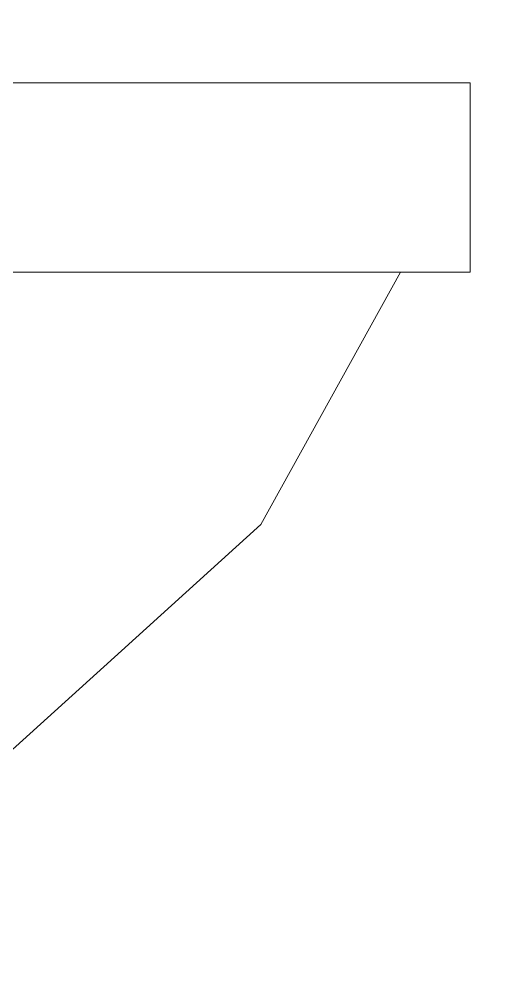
# Model space of a CAD drawing. Header units: millimetres. Extents: x -46169 to 247764, y -86316 to 18123.
# Drawn here: x 237637.4 to 237747.2, y -82491.3 to -82273.1 of the extents above; entities that cross this region are included whole.
import ezdxf

# ---------------------------------------------------------------- set-up
doc = ezdxf.new("R2010")
doc.units = ezdxf.units.MM
doc.header["$MEASUREMENT"] = 0
doc.linetypes.add('Wipeout_Contour', pattern=[1000, 0, -1000])
for name, color, linetype in [('New_A-20-M_Roof', 7, 'Continuous'), ('New_A-25-M_Wall_Int', 7, 'Continuous'), ('New_A-35-M_FFE_Sanitary', 7, 'Continuous')]:
    doc.layers.add(name, color=color, linetype=linetype)
doc.layers.add('New_A-35-M_FFE_Sanitary_Pen_No__75', color=7, linetype='Continuous', lineweight=20, true_color=0x606060)

# ---------------------------------------------------------------- blocks, each defined once
blk = doc.blocks.new('Section Elem_81_5', base_point=(221877.12, -83027.49))
at = {"color": 254, "linetype": 'Wipeout_Contour', "lineweight": 0, "ltscale": 997328.976935}
blk.add_wipeout([(240783.96, -79427.49), (230618.33, -82957.6), (230624.49, -82975.35), (240841.25, -79427.49)], dxfattribs=at).dxf.layer = 'New_A-20-M_Roof'
blk = doc.blocks.new('Section Elem_120_5', base_point=(221877.12, -83027.49))
at = {"color": 254, "linetype": 'Wipeout_Contour', "lineweight": 0, "ltscale": 19620256.52847165}
blk.add_wipeout([(237439.54, -82367.43), (237439.54, -83027.49), (237514.72, -83027.49), (237514.72, -82894.33), (237496.07, -82883.78), (237494.42, -82901.79), (237458.42, -82901.79), (237458.42, -82697.49), (237668.44, -82697.49), (237668.44, -82722.49), (237665.65, -82722.49), (237665.65, -82724.49), (237668.44, -82724.49), (237668.44, -83027.49), (237974.37, -83027.49), (237974.37, -80927.49), (238975.38, -80927.49), (238974.61, -80921.65), (238974.61, -80910.99), (238994.57, -80910.99), (238994.57, -80920.34), (238995, -80923.56), (238995.99, -80925.95), (238997.56, -80928), (238999.61, -80929.58), (239002, -80930.57), (239005.21, -80930.99), (239018.46, -80930.99), (239018.46, -80757.52), (237439.54, -80757.52), (237439.54, -81607.71), (237444.94, -81607.71), (237444.94, -81617.49), (237450.5, -81617.49), (237463.3, -81618.93), (237476, -81623.38), (237487.38, -81630.53), (237496.9, -81640.04), (237504.05, -81651.43), (237508.49, -81664.13), (237509.94, -81676.93), (237509.94, -82178.05), (237508.49, -82190.86), (237504.05, -82203.55), (237496.9, -82214.94), (237487.38, -82224.45), (237476, -82231.6), (237463.3, -82236.05), (237450.5, -82237.49), (237444.94, -82237.49), (237444.94, -82247.49), (237439.54, -82247.49), (237439.54, -82287.49), (237739.57, -82287.49), (237739.57, -82330.35), (237723.77, -82330.35), (237692.18, -82387.49), (237628.99, -82444.63), (237565.8, -82473.2), (237553.14, -82480.35), (237553.3, -82480.35), (237553.3, -82481.78), (237553.14, -82481.78), (237553.14, -82487.49), (237515.27, -82487.49), (237515.27, -82480.35), (237502.61, -82473.2), (237502.61, -82444.63), (237465.08, -82444.63), (237465.07, -82451.78), (237465.07, -82444.63), (237465.04, -82444.63), (237465.04, -82458.92), (237439.83, -82458.92), (237439.81, -82451.78), (237439.8, -82416.06), (237439.79, -82387.49), (237439.79, -82367.43)], dxfattribs=at).dxf.layer = 'New_A-25-M_Wall_Int'
blk = doc.blocks.new('Section Elem_166_5', base_point=(221877.12, -83027.49))
at = {"color": 254, "linetype": 'Wipeout_Contour', "lineweight": 0, "ltscale": 1005907.508262685}
blk.add_wipeout([(237613.14, -82330.35), (237637.79, -82330.35), (237637.79, -82287.49), (237613.14, -82287.49)], dxfattribs=at).dxf.layer = 'New_A-35-M_FFE_Sanitary'
at = {"color": 254, "linetype": 'Wipeout_Contour', "lineweight": 0, "ltscale": 1005998.915596872}
blk.add_wipeout([(237637.79, -82330.35), (237661.5, -82330.35), (237661.5, -82287.49), (237637.79, -82287.49)], dxfattribs=at).dxf.layer = 'New_A-35-M_FFE_Sanitary'
at = {"layer": 'New_A-35-M_FFE_Sanitary_Pen_No__75', "linetype": 'Continuous'}
blk.add_line((237613.14, -82287.49), (237637.79, -82287.49), dxfattribs=at)
at = {"color": 254, "linetype": 'Wipeout_Contour', "lineweight": 0, "ltscale": 1006085.028686816}
blk.add_wipeout([(237661.5, -82330.35), (237683.36, -82330.35), (237683.36, -82287.49), (237661.5, -82287.49)], dxfattribs=at).dxf.layer = 'New_A-35-M_FFE_Sanitary'
at = {"layer": 'New_A-35-M_FFE_Sanitary_Pen_No__75', "linetype": 'Continuous'}
blk.add_line((237637.79, -82287.49), (237661.5, -82287.49), dxfattribs=at)
at = {"color": 254, "linetype": 'Wipeout_Contour', "lineweight": 0, "ltscale": 1006162.537205577}
blk.add_wipeout([(237683.36, -82330.35), (237702.52, -82330.35), (237702.52, -82287.49), (237683.36, -82287.49)], dxfattribs=at).dxf.layer = 'New_A-35-M_FFE_Sanitary'
at = {"layer": 'New_A-35-M_FFE_Sanitary_Pen_No__75', "linetype": 'Continuous'}
blk.add_line((237661.5, -82287.49), (237683.36, -82287.49), dxfattribs=at)
at = {"color": 254, "linetype": 'Wipeout_Contour', "lineweight": 0, "ltscale": 1006228.461662914}
blk.add_wipeout([(237702.52, -82287.49), (237702.52, -82330.35), (237718.24, -82330.35), (237718.24, -82287.49)], dxfattribs=at).dxf.layer = 'New_A-35-M_FFE_Sanitary'
at = {"layer": 'New_A-35-M_FFE_Sanitary_Pen_No__75', "linetype": 'Continuous'}
blk.add_line((237683.36, -82287.49), (237702.52, -82287.49), dxfattribs=at)
at = {"color": 254, "linetype": 'Wipeout_Contour', "lineweight": 0, "ltscale": 1006280.270238303}
blk.add_wipeout([(237718.24, -82330.35), (237729.93, -82330.35), (237729.93, -82287.49), (237718.24, -82287.49)], dxfattribs=at).dxf.layer = 'New_A-35-M_FFE_Sanitary'
at = {"layer": 'New_A-35-M_FFE_Sanitary_Pen_No__75', "linetype": 'Continuous'}
blk.add_line((237702.52, -82287.49), (237718.24, -82287.49), dxfattribs=at)
at = {"color": 254, "linetype": 'Wipeout_Contour', "lineweight": 0, "ltscale": 1006315.970618936}
blk.add_wipeout([(237729.93, -82287.49), (237729.93, -82330.35), (237737.13, -82330.35), (237737.13, -82287.49)], dxfattribs=at).dxf.layer = 'New_A-35-M_FFE_Sanitary'
at = {"color": 254, "linetype": 'Wipeout_Contour', "lineweight": 0, "ltscale": 754701.906421}
blk.add_wipeout([(237721.64, -82330.35), (237715.34, -82330.35), (237684.94, -82387.49)], dxfattribs=at).dxf.layer = 'New_A-35-M_FFE_Sanitary'
at = {"layer": 'New_A-35-M_FFE_Sanitary_Pen_No__75', "linetype": 'Continuous'}
blk.add_line((237718.24, -82287.49), (237729.93, -82287.49), dxfattribs=at)
at = {"color": 254, "linetype": 'Wipeout_Contour', "lineweight": 0, "ltscale": 1006334.191106246}
blk.add_wipeout([(237739.57, -82287.49), (237737.13, -82287.49), (237737.13, -82330.35), (237739.57, -82330.35)], dxfattribs=at).dxf.layer = 'New_A-35-M_FFE_Sanitary'
at = {"color": 254, "linetype": 'Wipeout_Contour', "lineweight": 0, "ltscale": 754697.973788}
blk.add_wipeout([(237721.64, -82330.35), (237684.94, -82387.49), (237690.35, -82387.49)], dxfattribs=at).dxf.layer = 'New_A-35-M_FFE_Sanitary'
at = {"layer": 'New_A-35-M_FFE_Sanitary_Pen_No__75', "linetype": 'Continuous'}
for p, q in [((237729.93, -82287.49), (237737.13, -82287.49)), ((237737.13, -82287.49), (237739.57, -82287.49)), ((237739.57, -82330.35), (237739.57, -82287.49)), ((237729.93, -82330.35), (237737.13, -82330.35)), ((237737.13, -82330.35), (237739.57, -82330.35))]:
    blk.add_line(p, q, dxfattribs=at)
at = {"color": 254, "linetype": 'Wipeout_Contour', "lineweight": 0, "ltscale": 754678.089078}
blk.add_wipeout([(237705.11, -82330.35), (237676.18, -82387.49), (237715.34, -82330.35)], dxfattribs=at).dxf.layer = 'New_A-35-M_FFE_Sanitary'
at = {"color": 254, "linetype": 'Wipeout_Contour', "lineweight": 0, "ltscale": 754678.55871}
blk.add_wipeout([(237676.18, -82387.49), (237684.94, -82387.49), (237715.34, -82330.35)], dxfattribs=at).dxf.layer = 'New_A-35-M_FFE_Sanitary'
at = {"color": 254, "linetype": 'Wipeout_Contour', "lineweight": 0, "ltscale": 754644.351412}
blk.add_wipeout([(237664.38, -82387.49), (237705.11, -82330.35), (237691.35, -82330.35)], dxfattribs=at).dxf.layer = 'New_A-35-M_FFE_Sanitary'
at = {"color": 254, "linetype": 'Wipeout_Contour', "lineweight": 0, "ltscale": 754649.405716}
blk.add_wipeout([(237705.11, -82330.35), (237664.38, -82387.49), (237676.18, -82387.49)], dxfattribs=at).dxf.layer = 'New_A-35-M_FFE_Sanitary'
at = {"color": 254, "linetype": 'Wipeout_Contour', "lineweight": 0, "ltscale": 754601.99702}
blk.add_wipeout([(237691.35, -82330.35), (237674.58, -82330.35), (237650.01, -82387.49)], dxfattribs=at).dxf.layer = 'New_A-35-M_FFE_Sanitary'
at = {"color": 254, "linetype": 'Wipeout_Contour', "lineweight": 0, "ltscale": 754611.628412}
blk.add_wipeout([(237691.35, -82330.35), (237650.01, -82387.49), (237664.38, -82387.49)], dxfattribs=at).dxf.layer = 'New_A-35-M_FFE_Sanitary'
at = {"color": 254, "linetype": 'Wipeout_Contour', "lineweight": 0, "ltscale": 754552.658887}
blk.add_wipeout([(237674.58, -82330.35), (237655.46, -82330.35), (237633.62, -82387.49)], dxfattribs=at).dxf.layer = 'New_A-35-M_FFE_Sanitary'
at = {"color": 254, "linetype": 'Wipeout_Contour', "lineweight": 0, "ltscale": 754714.880848}
blk.add_wipeout([(237690.35, -82387.49), (237723.77, -82330.35), (237721.64, -82330.35)], dxfattribs=at).dxf.layer = 'New_A-35-M_FFE_Sanitary'
at = {"color": 254, "linetype": 'Wipeout_Contour', "lineweight": 0, "ltscale": 754566.675864}
blk.add_wipeout([(237674.58, -82330.35), (237633.62, -82387.49), (237650.01, -82387.49)], dxfattribs=at).dxf.layer = 'New_A-35-M_FFE_Sanitary'
at = {"color": 254, "linetype": 'Wipeout_Contour', "lineweight": 0, "ltscale": 754706.911278}
blk.add_wipeout([(237690.35, -82387.49), (237692.18, -82387.49), (237723.77, -82330.35)], dxfattribs=at).dxf.layer = 'New_A-35-M_FFE_Sanitary'
at = {"layer": 'New_A-35-M_FFE_Sanitary_Pen_No__75', "linetype": 'Continuous'}
for p, q in [((237661.5, -82330.35), (237683.36, -82330.35)), ((237683.36, -82330.35), (237702.52, -82330.35)), ((237702.52, -82330.35), (237718.24, -82330.35)), ((237718.24, -82330.35), (237729.93, -82330.35))]:
    blk.add_line(p, q, dxfattribs=at)
at = {"color": 254, "linetype": 'Wipeout_Contour', "lineweight": 0, "ltscale": 754498.236596}
blk.add_wipeout([(237655.46, -82330.35), (237634.71, -82330.35), (237615.84, -82387.49)], dxfattribs=at).dxf.layer = 'New_A-35-M_FFE_Sanitary'
at = {"color": 254, "linetype": 'Wipeout_Contour', "lineweight": 0, "ltscale": 754516.271578}
blk.add_wipeout([(237655.46, -82330.35), (237615.84, -82387.49), (237633.62, -82387.49)], dxfattribs=at).dxf.layer = 'New_A-35-M_FFE_Sanitary'
at = {"layer": 'New_A-35-M_FFE_Sanitary_Pen_No__75', "linetype": 'Continuous'}
for p, q in [((237613.14, -82330.35), (237637.79, -82330.35)), ((237637.79, -82330.35), (237661.5, -82330.35))]:
    blk.add_line(p, q, dxfattribs=at)
at = {"color": 254, "linetype": 'Wipeout_Contour', "lineweight": 0, "ltscale": 754661.665758}
blk.add_wipeout([(237690.35, -82387.49), (237684.94, -82387.49), (237654.55, -82416.06)], dxfattribs=at).dxf.layer = 'New_A-35-M_FFE_Sanitary'
at = {"color": 254, "linetype": 'Wipeout_Contour', "lineweight": 0, "ltscale": 754647.576321}
blk.add_wipeout([(237690.35, -82387.49), (237654.55, -82416.06), (237659.06, -82416.06)], dxfattribs=at).dxf.layer = 'New_A-35-M_FFE_Sanitary'
at = {"color": 254, "linetype": 'Wipeout_Contour', "lineweight": 0, "ltscale": 754641.452638}
blk.add_wipeout([(237647.25, -82416.06), (237684.94, -82387.49), (237676.18, -82387.49)], dxfattribs=at).dxf.layer = 'New_A-35-M_FFE_Sanitary'
at = {"color": 254, "linetype": 'Wipeout_Contour', "lineweight": 0, "ltscale": 754631.250924}
blk.add_wipeout([(237647.25, -82416.06), (237654.55, -82416.06), (237684.94, -82387.49)], dxfattribs=at).dxf.layer = 'New_A-35-M_FFE_Sanitary'
at = {"color": 254, "linetype": 'Wipeout_Contour', "lineweight": 0, "ltscale": 754612.80664}
blk.add_wipeout([(237637.42, -82416.06), (237676.18, -82387.49), (237664.38, -82387.49)], dxfattribs=at).dxf.layer = 'New_A-35-M_FFE_Sanitary'
at = {"color": 254, "linetype": 'Wipeout_Contour', "lineweight": 0, "ltscale": 754606.722135}
blk.add_wipeout([(237676.18, -82387.49), (237637.42, -82416.06), (237647.25, -82416.06)], dxfattribs=at).dxf.layer = 'New_A-35-M_FFE_Sanitary'
at = {"color": 254, "linetype": 'Wipeout_Contour', "lineweight": 0, "ltscale": 754576.833708}
blk.add_wipeout([(237664.38, -82387.49), (237650.01, -82387.49), (237625.44, -82416.06)], dxfattribs=at).dxf.layer = 'New_A-35-M_FFE_Sanitary'
at = {"color": 254, "linetype": 'Wipeout_Contour', "lineweight": 0, "ltscale": 754574.926599}
blk.add_wipeout([(237664.38, -82387.49), (237625.44, -82416.06), (237637.42, -82416.06)], dxfattribs=at).dxf.layer = 'New_A-35-M_FFE_Sanitary'
at = {"color": 254, "linetype": 'Wipeout_Contour', "lineweight": 0, "ltscale": 754534.921938}
blk.add_wipeout([(237650.01, -82387.49), (237633.62, -82387.49), (237611.78, -82416.06)], dxfattribs=at).dxf.layer = 'New_A-35-M_FFE_Sanitary'
at = {"color": 254, "linetype": 'Wipeout_Contour', "lineweight": 0, "ltscale": 754672.662625}
blk.add_wipeout([(237659.06, -82416.06), (237692.18, -82387.49), (237690.35, -82387.49)], dxfattribs=at).dxf.layer = 'New_A-35-M_FFE_Sanitary'
at = {"color": 254, "linetype": 'Wipeout_Contour', "lineweight": 0, "ltscale": 754537.084407}
blk.add_wipeout([(237650.01, -82387.49), (237611.78, -82416.06), (237625.44, -82416.06)], dxfattribs=at).dxf.layer = 'New_A-35-M_FFE_Sanitary'
at = {"color": 254, "linetype": 'Wipeout_Contour', "lineweight": 0, "ltscale": 754655.075898}
blk.add_wipeout([(237659.06, -82416.06), (237660.58, -82416.06), (237692.18, -82387.49)], dxfattribs=at).dxf.layer = 'New_A-35-M_FFE_Sanitary'
at = {"layer": 'New_A-35-M_FFE_Sanitary_Pen_No__75', "linetype": 'Continuous'}
blk.add_line((237723.77, -82330.35), (237692.18, -82387.49), dxfattribs=at)
at = {"color": 254, "linetype": 'Wipeout_Contour', "lineweight": 0, "ltscale": 754602.73675}
blk.add_wipeout([(237659.06, -82416.06), (237654.55, -82416.06), (237624.16, -82444.63)], dxfattribs=at).dxf.layer = 'New_A-35-M_FFE_Sanitary'
at = {"color": 254, "linetype": 'Wipeout_Contour', "lineweight": 0, "ltscale": 754587.843978}
blk.add_wipeout([(237659.06, -82416.06), (237624.16, -82444.63), (237627.77, -82444.63)], dxfattribs=at).dxf.layer = 'New_A-35-M_FFE_Sanitary'
at = {"color": 254, "linetype": 'Wipeout_Contour', "lineweight": 0, "ltscale": 754586.126372}
blk.add_wipeout([(237618.32, -82444.63), (237654.55, -82416.06), (237647.25, -82416.06)], dxfattribs=at).dxf.layer = 'New_A-35-M_FFE_Sanitary'
at = {"color": 254, "linetype": 'Wipeout_Contour', "lineweight": 0, "ltscale": 754574.609599}
blk.add_wipeout([(237618.32, -82444.63), (237624.16, -82444.63), (237654.55, -82416.06)], dxfattribs=at).dxf.layer = 'New_A-35-M_FFE_Sanitary'
at = {"color": 254, "linetype": 'Wipeout_Contour', "lineweight": 0, "ltscale": 754562.568859}
blk.add_wipeout([(237647.25, -82416.06), (237637.42, -82416.06), (237610.45, -82444.63)], dxfattribs=at).dxf.layer = 'New_A-35-M_FFE_Sanitary'
at = {"color": 254, "linetype": 'Wipeout_Contour', "lineweight": 0, "ltscale": 754554.704911}
blk.add_wipeout([(237647.25, -82416.06), (237610.45, -82444.63), (237618.32, -82444.63)], dxfattribs=at).dxf.layer = 'New_A-35-M_FFE_Sanitary'
at = {"color": 254, "linetype": 'Wipeout_Contour', "lineweight": 0, "ltscale": 754611.757435}
blk.add_wipeout([(237627.77, -82444.63), (237660.58, -82416.06), (237659.06, -82416.06)], dxfattribs=at).dxf.layer = 'New_A-35-M_FFE_Sanitary'
at = {"color": 254, "linetype": 'Wipeout_Contour', "lineweight": 0, "ltscale": 754593.905003}
blk.add_wipeout([(237627.77, -82444.63), (237628.99, -82444.63), (237660.58, -82416.06)], dxfattribs=at).dxf.layer = 'New_A-35-M_FFE_Sanitary'
at = {"layer": 'New_A-35-M_FFE_Sanitary_Pen_No__75', "linetype": 'Continuous'}
for p, q in [((237692.18, -82387.49), (237660.58, -82416.06)), ((237660.58, -82416.06), (237628.99, -82444.63))]:
    blk.add_line(p, q, dxfattribs=at)

msp = doc.modelspace()

# ---------------------------------------------------------------- block references
at = {"layer": 'New_A-20-M_Roof'}
msp.add_blockref('Section Elem_81_5', (221877.12, -83027.49), dxfattribs=at)

# ---------------------------------------------------------------- next in the draw order: block references
at = {"layer": 'New_A-25-M_Wall_Int'}
msp.add_blockref('Section Elem_120_5', (221877.12, -83027.49), dxfattribs=at)

# ---------------------------------------------------------------- next in the draw order: block references
at = {"layer": 'New_A-35-M_FFE_Sanitary'}
msp.add_blockref('Section Elem_166_5', (221877.12, -83027.49), dxfattribs=at)

doc.saveas('drawing.dxf')
